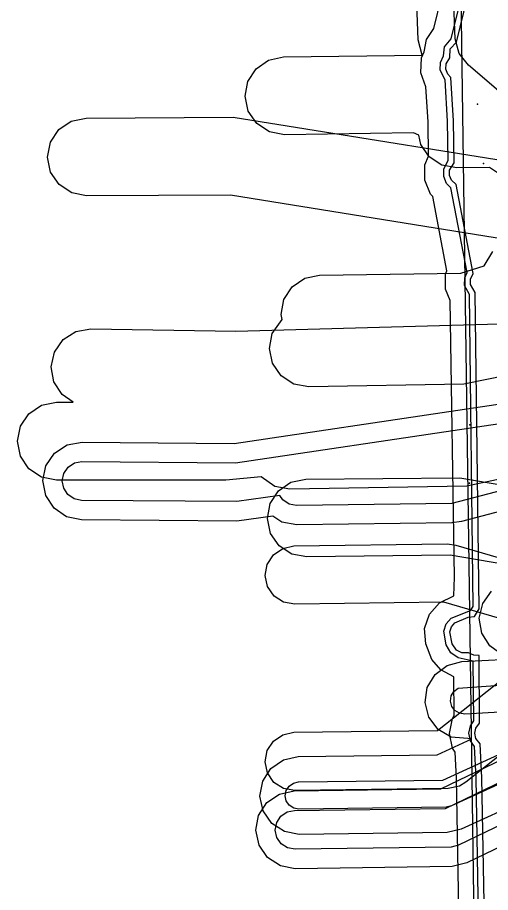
# Model space of a CAD drawing. Header units: metres. Extents: x 17722 to 17999, y 13535 to 15917.
# Drawn here: x 17743.84 to 17768.17, y 15034.01 to 15079.03 of the extents above; entities that cross this region are included whole.
import ezdxf

# ---------------------------------------------------------------- set-up
doc = ezdxf.new("R2010")
doc.units = ezdxf.units.M
for name, color, linetype in [('AI_GREENING_EXCLUSIONS', 1, 'Continuous'), ('AI_GREENING_LAWN', 82, 'Continuous'), ('AI_GREENING_REJECTED', 6, 'Continuous')]:
    doc.layers.add(name, color=color, linetype=linetype)

msp = doc.modelspace()

# ---------------------------------------------------------------- linework, layer by layer
at = {"layer": 'AI_GREENING_EXCLUSIONS'}
for points in [[(17768.638, 15070.963), (17768.113, 15071.305), (17766.441, 15071.285), (17765.674, 15071.428), (17765.02, 15071.854), (17764.578, 15072.498), (17764.479, 15072.967), (17764.204, 15073.085), (17757.575, 15072.997), (17756.808, 15073.139), (17756.153, 15073.564), (17755.711, 15074.207), (17755.549, 15074.97), (17755.691, 15075.738), (17756.116, 15076.392), (17756.759, 15076.834), (17757.522, 15076.997), (17764.661, 15077.082), (17764.457, 15077.872), (17764.153, 15085.801)], [(17772.636, 15071.768), (17767.045, 15076.566), (17766.563, 15077.18), (17766.353, 15077.931), (17766.062, 15085.478)], [(17766.609, 15029.282), (17766.429, 15039.882), (17766.351, 15041.232), (17766.218, 15041.428), (17766.06, 15042.193), (17766.207, 15042.959), (17766.304, 15043.106), (17766.29, 15045.111), (17765.611, 15045.466), (17765.147, 15045.993), (17764.839, 15046.805), (17764.782, 15047.584), (17765.028, 15048.324), (17765.538, 15048.915), (17766.275, 15049.268), (17766.314, 15050.225), (17766.093, 15064.463), (17765.856, 15065.049), (17765.862, 15065.829), (17765.93, 15065.991), (17765.202, 15069.81), (17765.079, 15069.935), (17764.786, 15070.659), (17764.792, 15071.439), (17764.981, 15071.886), (17764.966, 15073.658), (17764.851, 15075.454), (17764.59, 15076.173), (17764.624, 15076.953), (17764.764, 15077.252), (17764.882, 15077.889), (17765.251, 15078.457), (17766.046, 15081.701)], [(17767.643, 15027.677), (17767.429, 15039.904), (17767.345, 15041.514), (17767.139, 15041.817), (17767.06, 15042.2), (17767.134, 15042.583), (17767.306, 15042.844), (17767.285, 15045.912), (17766.513, 15046.089), (17766.137, 15046.337), (17765.893, 15046.751), (17765.775, 15047.46), (17765.897, 15047.83), (17766.153, 15048.126), (17767.137, 15048.508), (17767.282, 15048.729), (17767.089, 15064.768), (17766.838, 15065.236), (17766.841, 15065.626), (17766.963, 15065.914), (17766.134, 15070.262), (17765.914, 15070.484), (17765.768, 15070.846), (17765.771, 15071.236), (17765.99, 15071.662), (17765.966, 15073.694), (17765.838, 15075.819), (17765.578, 15076.324), (17765.595, 15076.714), (17765.756, 15077.058), (17765.811, 15077.519), (17766.152, 15077.934), (17767.049, 15081.591)], [(17767.957, 15027.055), (17767.729, 15039.91), (17767.642, 15041.66), (17767.415, 15041.934), (17767.36, 15042.202), (17767.412, 15042.47), (17767.606, 15042.728), (17767.583, 15046.198), (17767.309, 15046.212), (17767.041, 15046.343), (17766.701, 15046.344), (17766.422, 15046.482), (17766.192, 15046.804), (17766.072, 15047.423), (17766.158, 15047.682), (17766.337, 15047.889), (17767.023, 15048.174), (17767.349, 15048.212), (17767.584, 15048.6), (17767.388, 15064.884), (17767.133, 15065.292), (17767.135, 15065.565), (17767.28, 15065.855), (17766.406, 15070.433), (17766.165, 15070.649), (17766.063, 15070.902), (17766.065, 15071.175), (17766.294, 15071.548), (17766.265, 15073.705), (17766.134, 15075.931), (17765.968, 15076.113), (17765.875, 15076.37), (17765.887, 15076.643), (17766.078, 15076.959), (17766.089, 15077.407), (17766.418, 15077.76), (17767.35, 15081.557)], [(17769.479, 15067.523), (17754.79, 15069.893), (17747.395, 15069.852), (17746.628, 15070), (17745.977, 15070.429), (17745.54, 15071.076), (17745.383, 15071.84), (17745.531, 15072.607), (17745.961, 15073.258), (17746.608, 15073.695), (17747.372, 15073.852), (17754.934, 15073.893), (17773.092, 15070.991)], [(17777.521, 15062.344), (17766.797, 15060.166), (17758.821, 15060.026), (17758.054, 15060.168), (17757.4, 15060.593), (17756.957, 15061.236), (17756.795, 15061.999), (17756.937, 15062.767), (17757.461, 15063.489), (17757.405, 15063.75), (17757.547, 15064.518), (17757.972, 15065.172), (17758.615, 15065.614), (17759.378, 15065.777), (17766.648, 15065.873), (17767.841, 15066.245), (17768.292, 15066.982)], [(17777.72, 15057.209), (17766.957, 15054.918), (17757.849, 15054.759), (17757.081, 15054.902), (17756.382, 15055.391), (17754.56, 15055.228), (17745.842, 15055.228), (17745.076, 15055.38), (17744.427, 15055.813), (17743.994, 15056.462), (17743.842, 15057.228), (17743.994, 15057.993), (17744.427, 15058.642), (17745.076, 15059.075), (17745.842, 15059.228), (17746.704, 15059.228), (17746.131, 15059.625), (17745.71, 15060.282), (17745.571, 15061.05), (17745.737, 15061.812), (17746.182, 15062.453), (17746.838, 15062.875), (17747.606, 15063.014), (17755.077, 15062.88), (17775.41, 15063.46)], [(17778.76, 15056.268), (17766.67, 15053.095), (17766.189, 15053.029), (17758.204, 15052.924), (17757.437, 15053.066), (17756.973, 15053.367), (17755.115, 15053.116), (17747.13, 15053.183), (17746.366, 15053.341), (17745.721, 15053.78), (17745.293, 15054.433), (17745.147, 15055.199), (17745.305, 15055.964), (17745.744, 15056.609), (17746.397, 15057.037), (17747.164, 15057.183), (17754.992, 15057.117), (17778, 15060.533)], [(17779.558, 15057.512), (17766.175, 15054.029), (17758.191, 15053.924), (17757.808, 15053.995), (17757.48, 15054.207), (17757.327, 15054.431), (17755.123, 15054.116), (17747.138, 15054.183), (17746.756, 15054.262), (17746.434, 15054.482), (17746.22, 15054.808), (17746.147, 15055.191), (17746.226, 15055.573), (17746.446, 15055.896), (17746.772, 15056.11), (17747.155, 15056.183), (17755.062, 15056.116), (17779.022, 15059.674)], [(17774.733, 15049.895), (17766.1, 15051.371), (17758.722, 15051.274), (17757.955, 15051.416), (17757.3, 15051.841), (17756.858, 15052.484), (17756.696, 15053.247), (17756.838, 15054.014), (17757.263, 15054.669), (17757.906, 15055.111), (17758.669, 15055.273), (17766.594, 15055.345), (17777.066, 15053.554)], [(17769.881, 15047.743), (17765.769, 15048.937), (17758.1, 15048.836), (17757.525, 15048.942), (17757.034, 15049.261), (17756.702, 15049.743), (17756.58, 15050.316), (17756.687, 15050.891), (17757.006, 15051.382), (17757.488, 15051.714), (17758.06, 15051.836), (17765.953, 15051.94), (17766.391, 15051.88), (17769.916, 15050.856)], [(17768.767, 15046.238), (17768.132, 15046.692), (17767.72, 15047.354), (17767.593, 15048.124), (17767.769, 15048.884), (17768.224, 15049.519)], [(17773.283, 15040.293), (17766.659, 15037.26), (17765.943, 15037.099), (17758.336, 15036.997), (17757.569, 15037.139), (17756.914, 15037.564), (17756.472, 15038.207), (17756.31, 15038.971), (17756.452, 15039.738), (17756.877, 15040.393), (17757.52, 15040.835), (17758.283, 15040.997), (17765.421, 15041.091), (17767.205, 15041.909), (17766.144, 15042.002), (17765.472, 15042.399), (17765.003, 15043.023), (17764.809, 15043.779), (17764.918, 15044.552), (17765.315, 15045.223), (17765.939, 15045.692), (17766.695, 15045.886), (17770.114, 15046.063)], [(17776.236, 15040.011), (17766.954, 15035.538), (17766.198, 15035.343), (17758.128, 15035.234), (17757.361, 15035.377), (17756.706, 15035.801), (17756.264, 15036.445), (17756.102, 15037.208), (17756.244, 15037.975), (17756.669, 15038.63), (17757.312, 15039.072), (17758.075, 15039.234), (17765.616, 15039.334), (17778.539, 15045.561)], [(17770.094, 15042.199), (17766.908, 15039.678), (17766.57, 15039.476), (17765.997, 15039.355), (17758.098, 15039.25), (17757.522, 15039.357), (17757.031, 15039.675), (17756.7, 15040.158), (17756.578, 15040.73), (17756.684, 15041.306), (17757.003, 15041.797), (17757.485, 15042.128), (17758.058, 15042.25), (17765.447, 15042.348), (17769.725, 15045.733)], [(17777.174, 15041.573), (17766.52, 15036.439), (17766.142, 15036.341), (17758.115, 15036.234), (17757.731, 15036.305), (17757.404, 15036.518), (17757.183, 15036.839), (17757.102, 15037.221), (17757.173, 15037.605), (17757.385, 15037.932), (17757.707, 15038.153), (17758.088, 15038.234), (17765.851, 15038.337), (17779.56, 15044.943)], [(17770.151, 15043.374), (17766.844, 15043.191), (17766.574, 15043.229), (17766.339, 15043.368), (17766.175, 15043.586), (17766.107, 15043.851), (17766.145, 15044.121), (17766.284, 15044.356), (17766.502, 15044.52), (17770.123, 15044.774)], [(17774.309, 15042.193), (17766.161, 15038.461), (17765.895, 15038.398), (17758.319, 15038.297), (17758.05, 15038.347), (17757.821, 15038.496), (17757.667, 15038.721), (17757.61, 15038.988), (17757.659, 15039.257), (17757.808, 15039.486), (17758.033, 15039.64), (17758.3, 15039.697), (17765.712, 15039.795), (17773.726, 15043.466)]]:
    msp.add_lwpolyline(points, dxfattribs=at)
at = {"layer": 'AI_GREENING_LAWN'}
msp.add_lwpolyline([(17767.638, 15010.608), (17766.628, 15082.612)], dxfattribs=at)
at = {"layer": 'AI_GREENING_REJECTED'}
for p in [(17767.5, 15074.56), (17767.81, 15071.52), (17767.11, 15058.07), (17767.09, 15055.06)]:
    msp.add_point(p, dxfattribs=at)

doc.saveas('drawing.dxf')
